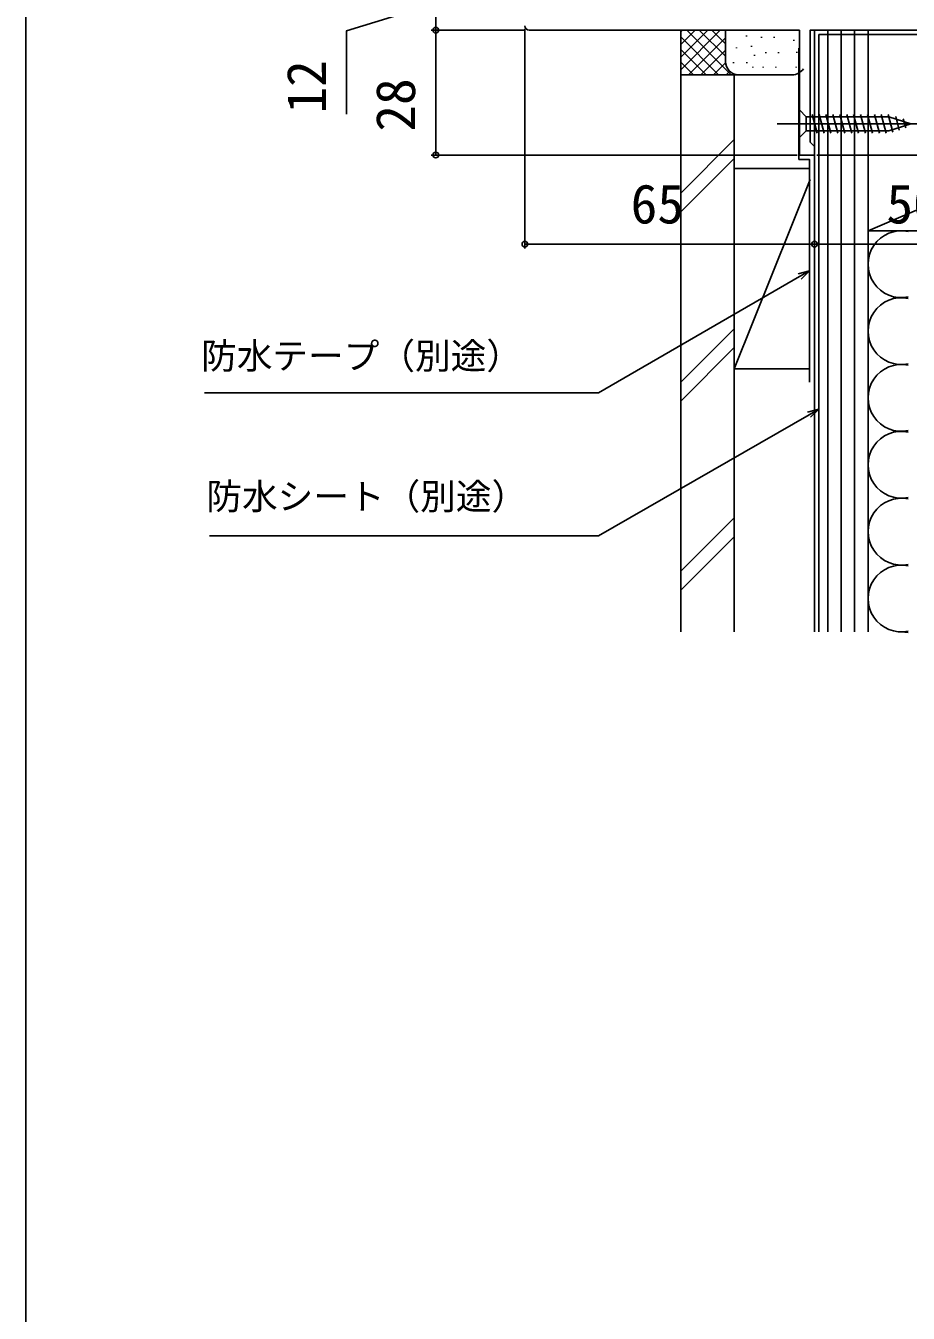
# Model space of a CAD drawing. Units: millimetres, scale not verified. Extents: x -525 to 525, y -783 to 778.
# Drawn here: x -525 to -327, y -242.6 to 46.3 of the extents above; entities that cross this region are included whole.
import ezdxf
from ezdxf.enums import TextEntityAlignment as Align

# ---------------------------------------------------------------- set-up
doc = ezdxf.new("R2010")
doc.units = ezdxf.units.MM
doc.header["$LTSCALE"] = 4
for name, color, linetype in [('0-3_YKK_11', 7, 'Continuous'), ('0-6_YKK_13', 4, 'Continuous'), ('0-8_YKK_D', 6, 'Continuous'), ('0-9_YKK_ZWAK', 7, 'Continuous'), ('0-A_YSS_K', 3, 'Continuous'), ('0-B_YSS_KE', 3, 'Continuous')]:
    doc.layers.add(name, color=color, linetype=linetype)
doc.styles.add('ＭＳ ゴシック', font='')
doc.styles.get('ＭＳ ゴシック').set_extended_font_data('MS Gothic')

msp = doc.modelspace()

# ---------------------------------------------------------------- linework, layer by layer
at = {"layer": '0-3_YKK_11'}
msp.add_lwpolyline([(-412, 45.3), (-351.4, 45.3), (-351.4, 17.3), (-348, 17.3), (-348, 19.2), (-348.5, 19.7), (-349, 20.2), (-349, 45.3), (-298, 45.3), (-298, 49.542), (-298.12, 49.725), (-298.12, 50.275), (-298, 50.458), (-298, 53.1)], dxfattribs=at)
msp.add_arc((-412, 46.3), 1, 180.00001, 269.99999, dxfattribs=at)
at = {"layer": '0-6_YKK_13'}
for p, q in [((-351.4, 27.4), (-351.4, 21.2)), ((-351.4, 27.4), (-349.85, 25.85)), ((-347.424, 22.2), (-348.549, 26.4)), ((-345.871, 22.2), (-346.996, 26.4)), ((-344.318, 22.2), (-345.443, 26.4)), ((-342.765, 22.2), (-343.89, 26.4)), ((-341.212, 22.2), (-342.337, 26.4)), ((-339.659, 22.2), (-340.784, 26.4)), ((-338.106, 22.2), (-339.231, 26.4)), ((-336.553, 22.2), (-337.679, 26.4)), ((-335, 22.2), (-336.126, 26.4)), ((-333.447, 22.2), (-334.573, 26.4)), ((-331.894, 22.2), (-333.02, 26.4)), ((-330.411, 22.459), (-331.467, 26.4)), ((-356.4, 24.3), (-321.4, 24.3)), ((-331.316, 25.85), (-349.85, 25.85)), ((-349.85, 25.85), (-349.85, 22.75)), ((-326.4, 24.3), (-331.316, 25.85)), ((-326.4, 24.3), (-331.316, 22.75)), ((-328.979, 22.91), (-329.792, 25.946)), ((-327.547, 23.362), (-328.096, 25.412)), ((-351.4, 21.2), (-349.85, 22.75)), ((-349.85, 22.75), (-331.316, 22.75))]:
    msp.add_line(p, q, dxfattribs=at)
at = {"layer": '0-8_YKK_D'}
for p, q in [((-433, 45.3), (-433, 57.298)), ((-413, 45.3), (-434, 45.3)), ((-413, 45.3), (-434, 45.3)), ((-433, 45.3), (-433, 17.3)), ((-413, 45.635), (-413, -3.7)), ((-351.9, 17.3), (-434, 17.3)), ((-348, 15.3), (-348, -3.7)), ((-348, 15.3), (-348, -3.7)), ((-347.501, 17.3), (-74, 17.3)), ((-348, -2.7), (-413, -2.7)), ((-298, -2.7), (-348, -2.7))]:
    msp.add_line(p, q, dxfattribs=at)
for points in [[(-433, 51.299), (-453, 45.16), (-453, 26.433)], [(-349.15, -8.7), (-351.358, -9.975), (-396.485, -36.029), (-484.857, -36.029)], [(-351.7, -9.383), (-349.15, -8.7), (-351.017, -10.567)], [(-347, -39.687), (-349.21, -40.959), (-396.471, -68.163), (-483.748, -68.163)], [(-349.551, -40.367), (-347, -39.687), (-348.869, -41.551)]]:
    msp.add_lwpolyline(points, dxfattribs=at)
for centre in [(-433, 45.3), (-433, 45.3), (-433, 17.3), (-413, -2.7), (-348, -2.7), (-348, -2.7)]:
    msp.add_circle(centre, 0.637, dxfattribs=at)
at = {"layer": '0-9_YKK_ZWAK'}
msp.add_line((-525, 747.3), (-525, -782.7), dxfattribs=at)
at = {"layer": '0-A_YSS_K'}
for p, q in [((-378, 36.442), (-369.142, 45.3)), ((-378, 39.271), (-371.971, 45.3)), ((-378, 42.099), (-374.799, 45.3)), ((-378, 44.927), (-377.627, 45.3)), ((-378, 35.3), (-378, 45.3)), ((-378, 43.785), (-369.515, 35.3)), ((-376.686, 45.3), (-366.686, 35.3)), ((-376.314, 35.3), (-368, 43.614)), ((-373.858, 45.3), (-368, 39.442)), ((-371.029, 45.3), (-368, 42.271)), ((-368.201, 45.3), (-368, 45.099)), ((-368, 38.3), (-368, 45.3)), ((-363.245, 44.084), (-363.245, 43.884)), ((-359.87, 43.78), (-359.87, 43.58)), ((-357.029, 43.78), (-357.029, 43.58)), ((-348, 45.3), (-348, -89.7)), ((-336, 45.3), (-348, 45.3)), ((-345, -89.7), (-345, 45.3)), ((-342, -89.7), (-342, 45.3)), ((-339, 45.3), (-339, -89.7)), ((-336, -89.7), (-336, 45.3)), ((-336, 0.3), (-231, 45.3)), ((-378, 40.957), (-372.343, 35.3)), ((-373.485, 35.3), (-368, 40.785)), ((-365.505, 41.443), (-365.505, 41.243)), ((-362.158, 41.777), (-362.158, 41.577)), ((-352.647, 43.112), (-352.647, 42.912)), ((-351.979, 40.442), (-351.979, 40.242)), ((-378, 38.128), (-375.172, 35.3)), ((-370.657, 35.3), (-367.982, 37.975)), ((-366.172, 38.105), (-366.172, 37.905)), ((-363.159, 38.105), (-363.159, 37.905)), ((-361.499, 39.774), (-361.499, 39.574)), ((-358.925, 40.377), (-358.925, 40.177)), ((-356.084, 40.377), (-356.084, 40.177)), ((-365, 35.3), (-378, 35.3)), ((-367.828, 35.3), (-367.034, 36.095)), ((-353, 35.3), (-365, 35.3)), ((-361.833, 37.104), (-361.833, 36.904)), ((-359.536, 37.104), (-359.536, 36.904)), ((-356.695, 37.104), (-356.695, 36.904)), ((-352.149, 37.104), (-352.149, 36.904)), ((-366, 20.758), (-378, 8.758)), ((-378, 4.515), (-366, 16.515)), ((-366, -30.7), (-366, 14.3)), ((-349, 14.3), (-366, 14.3)), ((-366, -30.7), (-349, 11.8)), ((-348, 14.3), (-348, -30.7)), ((-336, 0.3), (-336, -89.7)), ((-366, -21.669), (-378, -33.669)), ((-366, -25.911), (-378, -37.911)), ((-366, -30.7), (-349, -30.7)), ((-366, -64.095), (-378, -76.095)), ((-366, -68.338), (-378, -80.338))]:
    msp.add_line(p, q, dxfattribs=at)
for centre, radius, start, end in [((-365, 38.3), 3, 180, 270), ((-353, 38.3), 3, 270, 326.44238), ((-328.5, -7.2), 7.5, 78.21647, 281.78351), ((-328.5, -22.2), 7.5, 78.21647, 281.78351), ((-328.5, -37.2), 7.5, 78.21647, 281.78351), ((-328.5, -52.2), 7.5, 78.21647, 281.78352), ((-328.5, -67.2), 7.5, 78.21647, 281.78351), ((-328.5, -82.2), 7.5, 78.21647, 281.78351), ((-328.5, -97.2), 7.5, 78.21647, 90.06416)]:
    msp.add_arc(centre, radius, start, end, dxfattribs=at)
at = {"layer": '0-B_YSS_KE'}
for p, q in [((-336, 45.3), (-336, 0.3)), ((-351.499, 16.3), (-351.499, 41.3)), ((-378, -89.7), (-378, 35.3)), ((-336, 0.3), (-231, 0.3))]:
    msp.add_line(p, q, dxfattribs=at)
for points in [[(-347, -89.7), (-347, 44.3), (-298, 44.3)], [(-231, 0.3), (-231, 45.3), (-336, 45.3)], [(-366, -89.7), (-366, 35.3), (-378, 35.3)], [(-351.499, 16.3), (-349.15, 16.3), (-349.15, -33.7)]]:
    msp.add_lwpolyline(points, dxfattribs=at)

# ---------------------------------------------------------------- texts
at = {"layer": '0-8_YKK_D', "style": 'ＭＳ ゴシック'}
for s, p in [('12', (-455, 26.592)), ('28', (-435, 22.539))]:
    msp.add_text(s, height=8.798, rotation=90, dxfattribs=at).set_placement(p, align=Align.BOTTOM_LEFT)
for s, height, p in [('65', 8.798, (-389.261, -0.7)), ('50', 8.798, (-331.864, -0.7)), ('防水テープ（別途）', 5.865, (-485.645, -32.459)), ('防水シート（別途）', 5.865, (-484.481, -63.987))]:
    msp.add_text(s, height=height, dxfattribs=at).set_placement(p, align=Align.BOTTOM_LEFT)

doc.saveas('drawing.dxf')
